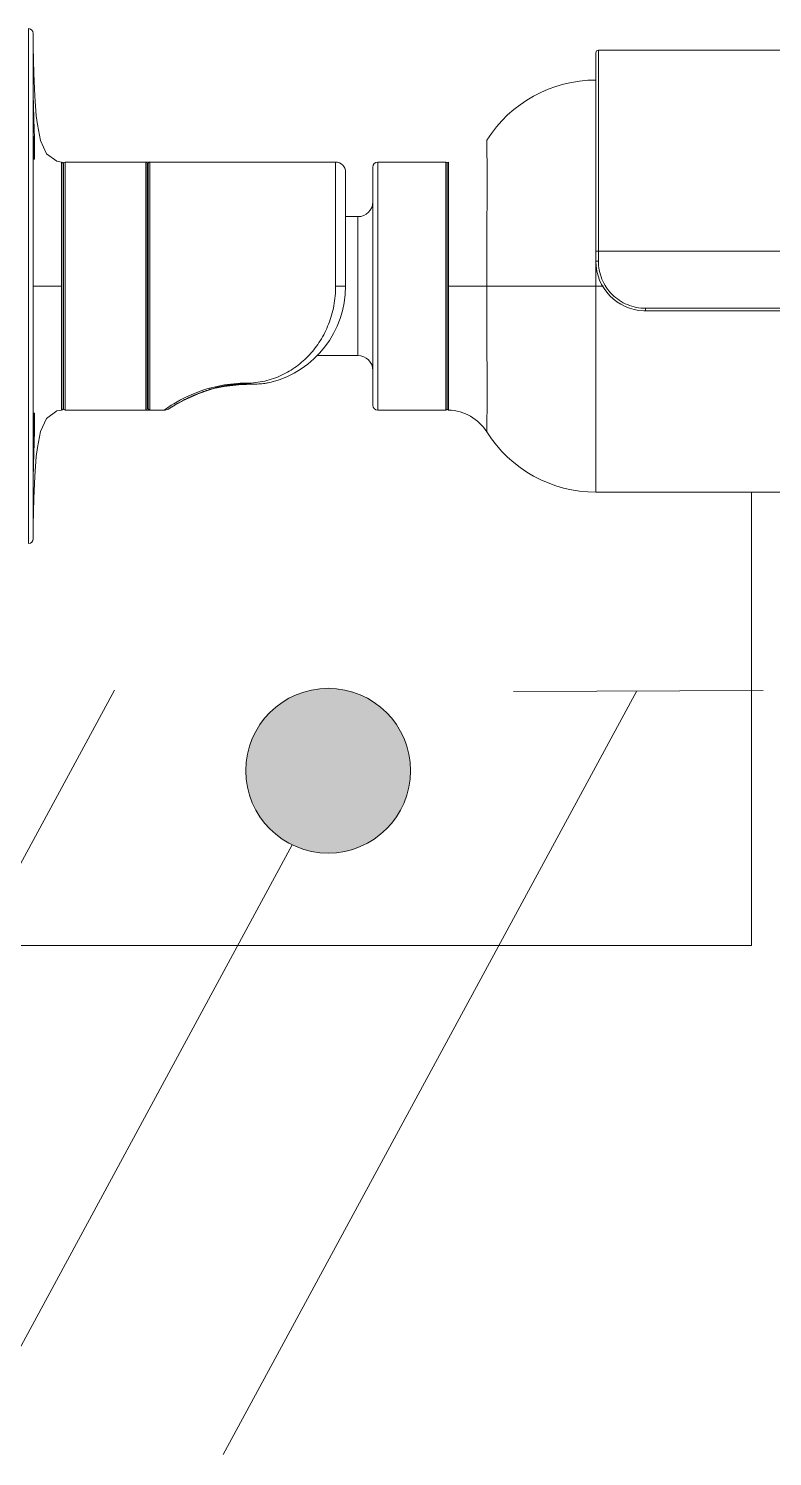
# Model space of a CAD drawing. Header units: metres. Extents: x 29 to 562, y -33 to 369.
# Drawn here: x 300.692 to 301.318, y 179.124 to 180.326 of the extents above; entities that cross this region are included whole.
import ezdxf

# ---------------------------------------------------------------- set-up
doc = ezdxf.new("R2010")
doc.units = ezdxf.units.M
doc.header["$LTSCALE"] = 2
for name, color, linetype, lineweight in [('001_Dark_1 10', 7, 'Continuous', 0), ('Alambrado', 7, 'Continuous', 9), ('Tuberia', 1, 'Continuous', 9)]:
    doc.layers.add(name, color=color, linetype=linetype, lineweight=lineweight)

# ---------------------------------------------------------------- blocks, each defined once
blk = doc.blocks.new('Camaras')
at = {"layer": '001_Dark_1 10'}
for p, q in [((0.002930855220711237, -0.01441303555466789), (0.002930855220711237, 0.01449371380735442)), ((0.003194748927853652, 4.033921410950825e-05), (0.003194543658764815, 0.01421699635480422)), ((0.003199347182885504, 0.01344530090656804), (0.003194654807828101, 0.01421632322123401)), ((0.03478950227292898, 0.01313639187097237), (0.03478950227497535, 0.001432317377947356)), ((0.03492868941998495, 0.01327557939131907), (0.03492872787660417, 0.001442225010094944)), ((0.04592447403786082, 0.01327557939131907), (0.03492868941998495, 0.01327557939131907)), ((0.003196083335183175, 0.01042863898666724), (0.003196067687383675, 0.01042725292577984)), ((0.003196098325361163, 0.01042993394415248), (0.003196083335183175, 0.01042863898666724)), ((0.003195448577969273, 0.009490058372108479), (0.003195065479133063, 0.009873996125264739)), ((0.003195074377799756, 0.01010351766737472), (0.003195071113736958, 0.01009779283836565)), ((0.00319527147428289, 0.01026277086802452), (0.003195640209980866, 0.01037010565946161)), ((0.003195365321630561, 0.009545944084123903), (0.003195383185754963, 0.009533412263380114)), ((0.003196191489109879, 0.009153388493558623), (0.003195448577969273, 0.009490058372108479)), ((0.003197491949833875, 0.008809798921816991), (0.003196191489109879, 0.009153388493558623)), ((0.003198102178203044, 0.008811806448846937), (0.003209811027602427, 0.008812196004925)), ((0.003199294493015259, 0.008507599238186003), (0.003199800992263135, 0.00844174585566293)), ((0.003208237745354836, 0.007796039383691777), (0.00320863214142264, 0.007776969000730105)), ((0.003194648668056743, 0.007190265576156207), (0.0031945436601859, -0.01413631779368529)), ((0.004789860079085884, 0.007002442581182322), (0.004789860073401542, -0.006921764484474124)), ((0.004896601442510473, 0.00638269289183313), (0.004868282078120956, 0.006923058554690442)), ((0.004868282078120956, 4.033912634326953e-05), (0.004868282078120956, 0.00692304655919429)), ((0.004896601831546832, -0.006819205658899818), (0.004896601809491585, 0.006899883906868354)), ((0.004980119084621037, 0.006999515671424206), (0.004980119084621037, -0.006918837418737667)), ((0.009513114629442043, 0.006999515671424206), (0.004980119084621037, 0.006999515671424206)), ((0.00951310026931651, -0.006918837418737667), (0.009513116366576924, 0.006999515671424206)), ((0.009513114971468895, 0.006999176595769541), (0.009917616138238827, 0.00699917659508742)), ((0.009596238242750132, 0.006924898248740874), (0.009596635170112222, 0.006915802952306649)), ((0.009652303518805638, 0.006915802944689631), (0.009596628169902033, 0.006915802944689631)), ((0.009596628654776396, -0.00683530369585128), (0.009596628654776396, 0.006916060396264356)), ((0.009652303513632887, 0.00691037304457609), (0.009652303513632887, -0.006829680950744432)), ((0.009735744663998958, 0.006993775693473481), (0.009735822456434562, -0.006913114949128385)), ((0.009930680662023406, 0.006999183623548788), (0.009845729382391255, 0.006998917639890578)), ((0.02017485183137069, 0.006999176434277388), (0.009930680659124391, 0.006999175562071969)), ((0.02017484467592112, 4.03391214547355e-05), (0.02017484467592112, 0.006998966018869623)), ((0.02073160041970823, 4.033926202851035e-05), (0.02073160041970823, 0.006442311691529312)), ((0.02226265903738067, 0.00672124729894108), (0.02226265903738067, -0.006640569046254541)), ((0.0225410333314926, 0.006999696479425666), (0.0225410333314926, -0.006919018226739126)), ((0.0225410333314926, 0.006999696479425666), (0.02635476116097379, 0.006999696479425666)), ((0.02635476116097379, -0.006919018226739126), (0.02635476116097379, 0.006999696479425666)), ((0.02643827344923011, 0.006916930843914315), (0.02643827344923011, -0.006836266254850898)), ((0.02643827344923011, -0.00650575736969472), (0.02643827344923011, 0.006916172018208044)), ((0.02651865646583929, -0.006920144785652838), (0.02651862534918337, 0.007000817839838192)), ((0.00963739559381338, 0.006123805974965535), (0.00963739559381338, -0.005498628643266557)), ((0.009652303513632887, 0.006108898045255273), (0.009637395593756537, 0.006123805974965535)), ((0.02142753842480261, 0.00393746156160546), (0.02073160041970823, 0.00393746156160546)), ((0.02142753614884896, -0.003856783308918921), (0.02142753566846523, 0.00393746156160546)), ((0.0752605580225918, 0.00200800640911325), (0.03492872787660417, 0.00200800640911325)), ((0.03478950227292898, -0.01152465537396097), (0.03478950227292898, 0.001432317377947356)), ((0.004789863058533683, 4.033912861700628e-05), (0.003194654807828101, 4.033913094758645e-05)), ((0.004868277018658773, 4.033912634326953e-05), (0.004868279526931474, -0.0001775687658494007)), ((0.02017485816247699, 4.035309765981765e-05), (0.02073160882332559, 4.031336962384557e-05)), ((0.02651866514509038, 4.033912662748662e-05), (0.03521958471986864, 4.033912634326953e-05)), ((0.004868282035147331, -0.006842369126076164), (0.004868279526931474, -0.0001775687658494007)), ((0.03747359758312996, -0.001349748265539574), (0.03757290311216366, -0.001351532323241145)), ((0.03757063700498975, -0.00120511769111431), (0.07239404629370938, -0.00120511769111431)), ((0.07239340424479224, -0.00135153234427321), (0.03757290311040151, -0.00135153234427321)), ((0.03757324521416194, -0.001205117691739588), (0.03757324521416194, -0.001351532344216366)), ((0.02142753900170646, -0.003856783308918921), (0.01913685408584342, -0.003856900991394241)), ((0.009637395636275414, -0.005498628588810561), (0.009651302843110443, -0.005491565568576107)), ((0.01353993808686482, -0.005667329551698685), (0.013749505738474, -0.005605668481251769)), ((0.013749505738474, -0.005605668481251769), (0.01488729869942063, -0.005482807707352322)), ((0.0148872887654079, -0.005482836819766135), (0.0148870447891909, -0.005466487231018391)), ((0.01516374836921841, -0.005406279772472544), (0.01516376068661884, -0.005481225218119334)), ((0.004896602887185963, -0.006301987073385362), (0.004868282035147331, -0.00684238112197022)), ((0.009596628654776396, -0.005772992809824018), (0.009600764177662313, -0.005725187210686045)), ((0.009652303513632887, -0.005772992780038066), (0.009596628654776396, -0.005772992780038066)), ((0.00959978028953401, -0.006158193981633531), (0.009596628654776396, -0.006116423617555711)), ((0.009596628654776396, -0.006116423614599853), (0.009652303513632887, -0.006116423614599853)), ((0.01097411239169332, -0.00674311291558638), (0.01156667033671965, -0.006402484123640306)), ((0.01156667033671965, -0.006402484123640306), (0.01241223722587392, -0.006022208291739162)), ((0.00951310026931651, -0.006918837418737667), (0.004980119084621037, -0.006918837418737667)), ((0.009916424629295761, -0.006918498237467929), (0.009513087632967654, -0.006918498237467929)), ((0.009596424307915186, -0.006842099684291725), (0.00959660675135865, -0.006835197224376088)), ((0.00959662148886764, -0.006835074069641678), (0.009652305539589179, -0.006835069672689542)), ((0.01076501481816194, -0.006874634314470995), (0.01078698018477553, -0.006862966364195699)), ((0.01085666704136656, -0.006815402912280888), (0.01076501681524178, -0.006874639053961573)), ((0.01076994626299665, -0.00687139136672954), (0.01076501681524178, -0.006874639053961573)), ((0.01088363311635021, -0.006798585719906214), (0.01078588532504909, -0.006861258770328504)), ((0.01088472552407893, -0.006800361505582941), (0.01097411239169332, -0.00674311291558638)), ((0.0225410333314926, -0.006919018226739126), (0.02635476116097379, -0.006919018226739126)), ((0.003200475806920622, -0.008731206984435858), (0.003209811029023513, -0.00873151791185478)), ((0.003195041949311417, -0.009901314536165273), (0.003195278510190747, -0.0095305000517385)), ((0.003195278510190747, -0.0095305000517385), (0.003195989625737639, -0.009146826163004107)), ((0.003194547116379454, -0.01410200307745413), (0.003194601365123617, -0.01037957128815492)), ((0.003195242590663838, -0.01016790176166182), (0.003195041949311417, -0.009901314536165273)), ((0.003195451832880281, -0.01024649065297467), (0.003195242590663838, -0.01016790176166182)), ((0.003195896122804243, -0.01032744023515875), (0.003195451832880281, -0.01024649065297467)), ((0.003196276586038493, -0.01036040879230882), (0.003195896122804243, -0.01032744023515875)), ((0.003196148788504161, -0.01035392018505377), (0.003196174152208187, -0.01035584450116289)), ((0.003196174152208187, -0.01035584450116289), (0.003196194668475982, -0.01035734166956104)), ((0.0497695084589509, -0.01152465537396097), (0.03478950227292898, -0.01152465537396097))]:
    blk.add_line(p, q, dxfattribs=at)
for points in [[(0.004789863058533683, 0.007001437379727804), (0.004516378494940909, 0.007043560200742149), (0.003936860337375947, 0.00746604175449761), (0.003608856789014681, 0.008207745056012072), (0.003425766791508522, 0.009105847520942234), (0.003363939671146454, 0.00960377936442569), (0.003276929615537938, 0.01070421972255531), (0.003225285638279729, 0.01196889718372063), (0.003199347182885504, 0.01344530090656804)], [(0.003195640209980866, 0.01037010565946161), (0.003196056500200939, 0.01042458171801286), (0.003196300752165371, 0.01044256431609369), (0.00319655298443422, 0.0104546329499442), (0.003196688326909225, 0.01045893375030005)], [(0.003195065479133063, 0.009873996125264739), (0.003195171667584873, 0.01020554125429385), (0.00319527147428289, 0.01026277086802452)], [(0.003236492292842286, 0.007190266180799654), (0.003235916432402064, 0.007193295219991569), (0.003232683111491497, 0.007216847874786936), (0.003228600808881765, 0.00725990284675504), (0.003224300001591018, 0.007322178345219754), (0.003219979486061675, 0.007405734329125835), (0.003215742727036286, 0.007513468868040718), (0.003211677420836168, 0.007648730963154549), (0.003207874088275275, 0.007815395617541299), (0.003204431772019234, 0.008017766818312566), (0.00320145573488162, 0.00826036674462216), (0.003199016680582645, 0.008547515629771851), (0.003197491951141274, 0.008809798921930678)], [(0.009711796813746787, 0.006990948044659717), (0.009673974234829075, 0.00696675463686347), (0.009652503714619343, 0.006916255961670004), (0.009652305115366744, 0.00691045150082914)], [(0.00975352080229186, 0.006996973456665501), (0.009739490403262607, 0.006996010150288612), (0.009711796813746787, 0.006990948044659717)], [(0.009845729382391255, 0.006998917639890578), (0.009791444093877999, 0.006998229807123835), (0.00975352080229186, 0.006996973456665501)], [(0.01078729310637527, -0.006862769294883719), (0.01082970427870578, -0.006835145473047533), (0.01114914153566815, -0.006636225907897142), (0.01181569707392782, -0.006276763372767391), (0.01226973913531992, -0.006071563510403166), (0.01331753105233702, -0.00570865339054194), (0.01439171995406241, -0.005509066137420859), (0.0148872891277847, -0.005482813090935679)], [(0.0148872887654079, -0.005482836819766135), (0.01497142810040941, -0.005482016564286596), (0.01508367335759431, -0.005481361759308356), (0.01516376784809381, -0.005481229808339094)], [(0.01496888933530727, -0.005482041314138542), (0.01508449115164012, -0.005481361396817874), (0.01516430862136531, -0.005481234553002423)], [(0.0151637606982149, -0.005481225243244126), (0.01566527514148675, -0.005471161275835357), (0.01614836484048965, -0.005429440625761117), (0.01654846192565174, -0.005352295338724389)], [(0.003194654808737596, -0.01413564465931927), (0.003199347185500301, -0.01336462237944147), (0.003225285644134601, -0.01188821871554069), (0.003276929625087632, -0.01062354130479548), (0.003363939683993067, -0.0095231009908332), (0.003425766806060437, -0.009025169167642844), (0.003608856806920357, -0.008127066740854616), (0.003936860356077432, -0.007385363475606255), (0.004516378500738938, -0.006962881946463995), (0.0047898630544978, -0.006920759127211795)], [(0.003203440329912155, -0.00800899676292488), (0.003207404932709323, -0.007758762060660729), (0.003211022795255758, -0.00759342608361635), (0.003214899906197388, -0.007457888425477677), (0.003218954251337891, -0.007348536385592297), (0.003221023134415191, -0.007302730821180603), (0.003225192293200507, -0.007227086174708575), (0.003229310217420789, -0.007170646547791648), (0.003233178494326694, -0.007131928371762797), (0.003236296056229548, -0.007110588046003841)], [(0.009652305120994242, -0.006829768855112661), (0.00965251164188885, -0.006835691069994709), (0.00967416671466026, -0.006886288437300436), (0.009711932415825686, -0.006910312757980819)], [(0.009711932415825686, -0.006910312757980819), (0.009739897401061626, -0.006915367889206436), (0.009754149950595092, -0.006916328156904683)], [(0.009754149950595092, -0.006916328156904683), (0.009792494798659845, -0.006917572926425919), (0.009847170654040838, -0.00691824973333155), (0.009916514338044635, -0.00691849855937221), (0.0105486425284198, -0.006918498129294903)], [(0.003195989625737639, -0.009146826163004107), (0.003197030840169646, -0.008832393249605275), (0.00319749195125496, -0.008729120680158076)], [(0.003196744771287285, -0.01037957131919143), (0.003196675567266993, -0.01037790597828803), (0.003196483140470718, -0.01037116088494372), (0.003196276586038493, -0.01036040879230882)]]:
    blk.add_lwpolyline(points, dxfattribs=at)
for centre, radius, start, end in [((0.002916173462494953, 0.0142157235350453), 0.0002783731061884331, 0.2619773766003065, 86.99183545054348), ((0.03492868941998495, 0.01313639224426311), 0.0001391871470614479, 90, 179.9995904714128), ((0.03478950227292898, 0.004364177854569107), 0.007241155772050146, 90.00000000032567, 147.7527814684252), ((0.2362623971698099, 0.009850635427682164), 0.2330672298671799, 180.0779841682782, 180.2558734902649), ((0.1150033280032403, 0.009325786801611002), 0.1118070272390861, 180.2644200625061, 180.4192859234184), ((0.0074836926381181, 0.007570603736922976), 0.0042667988616766, 183.3247344056375, 183.4891071311903), ((0.004784884687978774, 0.006919078583877081), 8.351233795451768e-05, 2.917839844944612, 86.58448290465634), ((0.004980114212514763, 0.006915912415621506), 8.351227832674389e-05, 90.0000241110675, 180.0000241110675), ((0.009513114630010477, 0.006916084275047751), 8.351172695077953e-05, 6.052793348228108, 90.00000000488534), ((0.009735719787045127, 0.006910339642075769), 8.341289828618057e-05, 135.7179071438045, 179.9775149176137), ((0.009735430721661942, 0.006910637936101693), 8.299768766023524e-05, 132.4026900421461, 135.7260040100733), ((0.009735821107199172, 0.006910225730706543), 8.356532196390298e-05, 90.0488548340922, 132.4097552612963), ((0.02017483735954784, 0.006442418546470208), 0.000556761353962009, 359.9978704932297, 89.99851119377291), ((0.0225410333314926, 0.006721322185313738), 0.0002783742941228959, 90, 180), ((0.02635476116097379, 0.00691618419116935), 8.351228823686875e-05, 0, 90), ((0.02652176009416962, 0.006917392244730536), 8.348856392683929e-05, 92.12718291853002, 180.6174440999113), ((0.009735815801889203, 0.006222226117955643), 0.0001391871470614479, 179.9974528937481, 224.9999810636176), ((0.02142759745123612, 0.004772575621331043), 0.0008351496760058467, 270, 359.997125675188), ((0.03757324521416194, 0.001432210596959749), 0.002783742941228958, 179.9978022028022, 267.9485861920442), ((0.01516411453724231, 4.033912634326953e-05), 0.005567485882457916, 284.397524236221, 1.396553571749433e-06), ((0.02142759822606877, -0.004691897620119789), 0.0008351499438019175, 0.002891576873397854, 90), ((0.00988481608243319, -0.005660454812954185), 0.000288187457274113, 144.1235061724544, 179.9740238408218), ((0.00987576146428637, -0.005773431871972434), 0.0002792439078030058, 143.2965403302959, 158.0375174373686), ((0.00991261120384479, -0.005692226101160713), 0.0003364871583280574, 140.7327054438301, 144.8759426472628), ((0.01489143833896378, -0.01083900767062573), 0.005372023442510806, 94.33985842427853, 95.87923934610407), ((0.01490710226789815, -0.01106497933650985), 0.005598532710291433, 90.20527072836907, 94.3247037655268), ((0.01517343855124409, -0.07971664414540669), 0.07425070924373359, 90.00747172642856, 90.22099727392474), ((0.009875554864606784, -0.006140574963836798), 0.0002789262106344694, 179.99559660796, 216.7824021205962), ((0.009875681654705204, -0.00577310073228432), 0.0002790461817710321, 158.0944464318275, 170.1136354560334), ((0.01596630025579771, -0.01474689789867512), 0.009434692367338184, 117.3675563040751, 120.5855994736341), ((0.0159298472987075, -0.01468561899488918), 0.009363515682871325, 115.4863080772726, 117.3418363468227), ((0.01613818185404625, -0.015121813332172), 0.00984690854329942, 113.715199302457, 115.4884535165036), ((0.0160451234586958, -0.01490981673796909), 0.009615386585762956, 112.7555223323049, 113.7155740236068), ((0.01526167118879584, -0.01263513123709004), 0.007208170006934355, 105.3010668875782, 106.3103851172215), ((0.0047848846428451, -0.006838400486998353), 8.351234034853661e-05, 273.4155441345032, 357.081703365248), ((0.004980114233546828, -0.006835234167539284), 8.351227863295561e-05, 179.9999759693776, 269.9999759697033), ((0.009513031216272338, -0.00683532710999657), 8.350966403023548e-05, 269.9514562177135, 355.3563695079081), ((0.009881222484523278, -0.006130421408414577), 0.000434296236292944, 229.0579999739079, 237.9313702004957), ((0.009735713773409316, -0.006829632483544401), 8.341012501011282e-05, 180.0335342957571, 224.0278589048357), ((0.009735419896912845, -0.006829936206798948), 8.298773836810128e-05, 224.0181026495416, 226.0808537678739), ((0.009735793726065367, -0.006829551844106163), 8.352390604884682e-05, 226.0790249063317, 270.0151451172159), ((0.01558393399949409, -0.01393351439159574), 0.008635249881768265, 123.6125885572414, 125.6694876160512), ((0.01694195257488218, -0.01631968719973997), 0.01128548270307728, 121.5738446666153, 122.6301198821961), ((0.01578790587950607, -0.01444858514562952), 0.009087112530818743, 120.5743425373216, 121.5517444310186), ((0.0225410333314926, -0.006640643932627199), 0.0002783742941228959, 180, 270), ((0.02635476116097379, -0.006835505938482811), 8.351228823686875e-05, 270, 0), ((0.02652175544562851, -0.006836713788544557), 8.348853188595802e-05, 179.3955444258466, 267.8727705759136), ((0.02643831852014955, -0.009552137423128215), 0.002633094303970239, 32.24721995779828, 88.25301162527556), ((0.08591847616349924, -0.009053426663712116), 0.08272162046990619, 179.276582257631, 179.7753743231612), ((0.2068841084737301, -0.009683857734700041), 0.2036888546144751, 179.7314404242294, 179.9347047046482), ((0.03478950227292898, -0.004283499601882568), 0.007241155772050146, 212.2472185315747, 269.9999999996743), ((0.002916173462494953, -0.01413504528235876), 0.0002783731061884331, 273.0081645550009, 359.738086108301)]:
    blk.add_arc(centre, radius, start, end, dxfattribs=at)
for points, knots in [([(0.003196067687383675, 0.01042725292577984), (0.003195869577268695, 0.01040947896601097), (0.003195169327625536, 0.01030156811086158), (0.003195127335061443, 0.01019365507764292), (0.003195074377799756, 0.01010351766737472)], [0, 0, 0, 0, 0.1647173918, 1, 1, 1, 1]), ([(0.003199796134254029, 0.01043261590100997), (0.003199315986194051, 0.01044614171203762), (0.003197050207234042, 0.01050105907276588), (0.003196267218697812, 0.01044434627263513), (0.003196098325361163, 0.01042993394415248)], [0, 0, 0, 0, 0.4842743943, 1, 1, 1, 1]), ([(0.003247117210150918, 0.008813529746561244), (0.003236267485306143, 0.009158996827096644), (0.003221678701152086, 0.009627977677354238), (0.003207061219882235, 0.01016770268833511), (0.003202305096806413, 0.01036193821292386), (0.003199796134254029, 0.01043261590100997)], [0, 0, 0, 0, 0.6401565641, 0.8690150917, 1, 1, 1, 1]), ([(0.003195071113736958, 0.01009779283836565), (0.003195049075202405, 0.01005793483702178), (0.003195013549714076, 0.00987398520655347), (0.003195162679844543, 0.009690035560282695), (0.003195365321630561, 0.009545944084123903)], [0, 0, 0, 0, 0.2166789262, 1, 1, 1, 1]), ([(0.003199800992263135, 0.00844174585566293), (0.003200263629707933, 0.008384208098192403), (0.00320220707902763, 0.00816896285445523), (0.003205028204831706, 0.007953721596692276), (0.003208237745354836, 0.007796039383691777)], [0, 0, 0, 0, 0.267309718, 1, 1, 1, 1]), ([(0.003209811027602427, 0.008812196004925), (0.003214521967322526, 0.008812353660090366), (0.003226949002907986, 0.008812903667291039), (0.00323942374490116, 0.008812778949248923), (0.003247116859881771, 0.008813529689660982)], [0, 0, 0, 0, 0.378806362, 1, 1, 1, 1]), ([(0.003257263675720878, 0.007179752830296593), (0.003261143896054364, 0.007206431039975314), (0.003266302330303006, 0.007275239779318099), (0.003271475519966316, 0.007400016149830435), (0.003273808267977074, 0.007566133341271097), (0.003273180894268535, 0.007855357706176846), (0.003263905018854985, 0.00827524963673909), (0.003253122669889308, 0.008626889091800649), (0.003247117210150918, 0.008813529746561244)], [0, 0, 0, 0, 0.0494776444, 0.1264665883, 0.2292482331, 0.3543226903, 0.6572814653, 1, 1, 1, 1]), ([(0.02866526780223921, 0.008227866385340121), (0.02866435450869176, 0.00823079100385371), (0.0286657763540461, 0.008214493117264965), (0.02866504086398436, 0.00820716596919624), (0.02866547476628512, 0.00818027822705858), (0.0286652595200394, 0.008141110479840563), (0.02866565148343625, 0.008077738544642443), (0.02866604937128159, 0.007998662596293116), (0.02866704883774673, 0.007859674236641467), (0.02866890344762396, 0.007646599688968081), (0.02867202131221802, 0.00734407284753047), (0.02867514302931795, 0.006979703356165601), (0.02867737557164673, 0.006551905011889403), (0.02867809994694426, 0.006057823932252404), (0.028677376690041, 0.005495967458244877), (0.02867480953796075, 0.004621196524880133), (0.0286685901189685, 0.003389682073958511), (0.02866494926456653, 0.001773619023566653), (0.02866526780223921, 0.0006347710589977851), (0.02866526780223921, 4.033912668433004e-05)], [0, 0, 0, 0, 0.0011226385, 0.0025176527, 0.0044611019, 0.0099712263, 0.0176088697, 0.0273286823, 0.03908041, 0.068473669, 0.1054442117, 0.1499173483, 0.2019924115, 0.2621926489, 0.3309531541, 0.4078609399, 0.5827170841, 0.782195369, 1, 1, 1, 1]), ([(0.00320863214142264, 0.007776969000730105), (0.003209581047826759, 0.00773180967834719), (0.003213196763795167, 0.007580494716847852), (0.00321791394230786, 0.007429166319667502), (0.003224075339119281, 0.007323150726023187)], [0, 0, 0, 0, 0.2984154571, 1, 1, 1, 1]), ([(0.00322480277145587, 0.007310931578189184), (0.00322669831047051, 0.007279855568555149), (0.003230442864150973, 0.007230357519148356), (0.003235766934892581, 0.007180773886801717), (0.003239855133813307, 0.007162662319473156)], [0, 0, 0, 0, 0.6264213047, 1, 1, 1, 1]), ([(0.003239855133813307, 0.007162662319473156), (0.003240483042247888, 0.007159880554951314), (0.003241692297251575, 0.007155116817131102), (0.003243628001712295, 0.007150002702047686), (0.003246010823033885, 0.00714615958005993), (0.003249644726281531, 0.00714753747209329), (0.003251256318719697, 0.007151978571215523), (0.003253501011499793, 0.007158505053808994), (0.003255439229519652, 0.007168197427432688), (0.003256655489792593, 0.007175571286239801), (0.003257263675720878, 0.007179752830296593)], [0, 0, 0, 0, 0.1597917063, 0.2673453783, 0.3274890592, 0.370691617, 0.4501926231, 0.5801769576, 0.7632308996, 1, 1, 1, 1]), ([(0.009930551005879806, 0.006998964814982855), (0.009917818802250622, 0.006998964083862802), (0.009892837686606981, 0.006998935946427309), (0.009856614621980953, 0.006998795181203832), (0.00982331186492047, 0.00699852771842302), (0.009794208742903265, 0.006998102386404526), (0.00977042019064811, 0.00699747907410142), (0.009754262293256488, 0.006996748107241046), (0.009744748162404449, 0.00699595211639803), (0.009740074275839561, 0.006995360129423034), (0.009737421060265206, 0.006994767738063956), (0.009735873430997799, 0.006994192145469924), (0.009735744663998958, 0.006993775693473481)], [0, 0, 0, 0, 0.1956451267, 0.3838667953, 0.556599843, 0.7074365714, 0.830987196, 0.9225963332, 0.9552028439, 0.9786534863, 0.9933018117, 1, 1, 1, 1]), ([(0.03492868941998495, 0.002008006376257754), (0.03491161053466385, 0.002008006376257754), (0.03488619998938702, 0.00200777862315249), (0.03485344361121179, 0.002006898508483346), (0.03483157374267876, 0.002006026404416161), (0.03481415240599972, 0.002004890967583606), (0.03480053992865351, 0.002003789022893443), (0.03479420830257141, 0.00200247647248375), (0.03478950224183563, 0.002001617444335579), (0.03478950227287214, 0.002000721873542943)], [0, 0, 0, 0, 0.3665132351, 0.5448592087, 0.7042609063, 0.8335392361, 0.9267116442, 0.9807810323, 1, 1, 1, 1]), ([(0.03478950227292898, 0.001432210585818439), (0.0347895022455873, 0.001433222022711789), (0.0347946965397341, 0.001433978584344686), (0.03480116332161742, 0.001435383394579048), (0.0348146667440119, 0.001436404585575701), (0.03483143226776519, 0.001437503472544677), (0.03485237234144734, 0.00143835024508121), (0.03488512840340263, 0.001439253928452899), (0.03491093368160136, 0.001439495088533249), (0.03492868941998495, 0.001439495088533249)], [0, 0, 0, 0, 0.0217069829, 0.0791539185, 0.1716900434, 0.2956926986, 0.4466520352, 0.6189346962, 1, 1, 1, 1]), ([(0.03757063700498975, -0.00120511769111431), (0.03722644519376672, -0.001204872087981812), (0.03653089516387809, -0.001065824826440576), (0.03565236887811807, -0.0004764179811047597), (0.03506463851766739, 0.000403085996737218), (0.03492846304595787, 0.001098462039777814), (0.03492872787660417, 0.001442225010094944)], [0, 0, 0, 0, 0.2501662681, 0.500220752, 0.7501454125, 1, 1, 1, 1]), ([(0.02017485179925416, 4.033938719771868e-05), (0.02017483377329654, -0.0003281968035651062), (0.02010670707335294, -0.001058051939736515), (0.01980837187511497, -0.002095700532237288), (0.01934100491934032, -0.00302889499451453), (0.01873051536432513, -0.003831416833435242), (0.01799691323543584, -0.004491272027365767), (0.01714848306448857, -0.004998438248748016), (0.01619268485836756, -0.005328965775930783), (0.0155102033189678, -0.00540632572133859), (0.01516375191687303, -0.005406254154507906)], [0, 0, 0, 0, 0.1347677243, 0.2662015159, 0.3926681052, 0.5142356838, 0.6328073184, 0.7513492311, 0.8733083232, 1, 1, 1, 1]), ([(0.02866526780218237, 4.033912668433004e-05), (0.02866526780223921, -0.0005540928055722816), (0.02866494926615815, -0.001692940756612415), (0.02866859011430734, -0.003309003861289739), (0.02867480954949997, -0.004540518171069152), (0.02867737667327219, -0.005415289350224839), (0.02867810000049076, -0.005977145213790891), (0.02867737540810822, -0.006471228179265154), (0.02867514351942191, -0.006899020846987014), (0.02867201987874068, -0.007263407043552661), (0.0286692930674235, -0.007528410905564442), (0.02866764927534859, -0.007709523921135997), (0.02866673212264459, -0.00782181183902253), (0.02866608037601281, -0.007917891030928104), (0.02866556478778648, -0.007997324169053854), (0.02866547997297175, -0.008059760716804476), (0.02866505087195037, -0.008100891246243691), (0.02866549078709113, -0.0081251171527299), (0.0286646791528824, -0.008137157178708776), (0.02866626556897245, -0.00814429124463345), (0.02866526780223921, -0.008147188132653582)], [0, 0, 0, 0, 0.2178046302, 0.4172829144, 0.592139058, 0.6690468436, 0.7378073485, 0.7980075857, 0.8500826487, 0.8945557852, 0.9315263277, 0.9471874317, 0.9609195901, 0.9726713178, 0.9823911303, 0.9900287737, 0.9955388981, 0.9974823473, 0.9988773615, 1, 1, 1, 1]), ([(0.00963739559381338, -0.005498628662934379), (0.009630765713666278, -0.005510742031191285), (0.009607440313459392, -0.005561622616625073), (0.009596628654776396, -0.005618231552574571), (0.009596628654776396, -0.005660324157560126)], [0, 0, 0, 0, 0.247023573, 1, 1, 1, 1]), ([(0.01516375188583652, -0.005406341646477131), (0.01492596409838143, -0.005406343933231028), (0.01445347290933796, -0.005427847512322614), (0.01376011973235336, -0.00552586907608088), (0.0130996097817615, -0.005677594031766375), (0.01248995389221363, -0.005876371804077962), (0.01194572859651544, -0.006099490614843717), (0.0114825774851397, -0.006330555207028965), (0.01110994236779561, -0.006543800516311649), (0.01089525865904761, -0.006681162596663626), (0.01080367953147743, -0.006742081450823889)], [0, 0, 0, 0, 0.1542274536, 0.3062260351, 0.4536002968, 0.5932052006, 0.7216641724, 0.8347456784, 0.9286611472, 1, 1, 1, 1]), ([(0.01434117065531382, -0.005495241082968505), (0.01425627604044166, -0.005503985936144318), (0.01392550129531855, -0.005545989930027417), (0.01359871557912129, -0.005617042711975273), (0.01335949992068208, -0.005682472801964877)], [0, 0, 0, 0, 0.2560215103, 1, 1, 1, 1]), ([(0.01654846391375031, -0.005352302618433669), (0.01643618582039608, -0.005381131067139222), (0.01620767190337347, -0.005424439777328871), (0.01586063336299048, -0.005454897158102767), (0.01551231952385024, -0.005466248635599413), (0.01527995077611877, -0.005464600586577717), (0.01516374761115458, -0.005465935224975738)], [0, 0, 0, 0, 0.2496662397, 0.4995660824, 0.749707409, 1, 1, 1, 1]), ([(0.01323732387055543, -0.005717058327348923), (0.01315579192180394, -0.005740910262687748), (0.0128476247028857, -0.005836925641148127), (0.01254517491872775, -0.005950882494602183), (0.01232589342515666, -0.006042856314564915)], [0, 0, 0, 0, 0.2632141422, 1, 1, 1, 1]), ([(0.003247117206342409, -0.00873285161500803), (0.003250146247751218, -0.008639983146537134), (0.003255789265722342, -0.008456861368671298), (0.00326352666195362, -0.008188513211649706), (0.003269591753678469, -0.007935438406747153), (0.003273218784670462, -0.007704947765574843), (0.003273873324530996, -0.007503329295929007), (0.003272055207446556, -0.007356057283431028), (0.003268934014954539, -0.007256775779495683), (0.003266132552710133, -0.007197749132018316), (0.003262845242659296, -0.007149543817860149), (0.00325964072970919, -0.007116279402367809), (0.003256758315615116, -0.007095229333771158), (0.003254745762490074, -0.00708380566615574), (0.003252704028511744, -0.007075033357665461), (0.003250719252207546, -0.007069687664596813), (0.003248556287701376, -0.007065660287395303), (0.003244833185817697, -0.00706651944167902), (0.003243120870081384, -0.007070879524434304), (0.003240862873838068, -0.007077077861396219), (0.003238839126538551, -0.007086518201703029), (0.003235665264242016, -0.007104575102943045), (0.00323211405333268, -0.007134363783535491), (0.00322817636435957, -0.007178386672450188), (0.003224450004381652, -0.007233490974925871), (0.003220937286755543, -0.007299510022647837), (0.003217687366031896, -0.007375955880007723), (0.00321467303871259, -0.007461862342182712), (0.003210809947063353, -0.007592993492806954), (0.00320676014325727, -0.007776281273407903), (0.003204496597675188, -0.00792807528679873), (0.003203449198224462, -0.008009009457424554)], [0, 0, 0, 0, 0.1065402136, 0.2100680456, 0.3078171362, 0.3967990453, 0.4743775722, 0.5389892702, 0.5656627501, 0.5882654274, 0.6067456888, 0.6210485941, 0.6265989304, 0.6310618097, 0.6344285309, 0.6367106099, 0.6380049842, 0.638866505, 0.6404120008, 0.6429800293, 0.6466290758, 0.6513644857, 0.66405762, 0.6809658759, 0.7020623003, 0.7273723663, 0.7567722878, 0.7897925098, 0.8259336117, 0.9071925844, 1, 1, 1, 1]), ([(0.009735822456434562, -0.006913114949128385), (0.00973592856888672, -0.006913531911067139), (0.009737506699934784, -0.006914110548137842), (0.009740143433816684, -0.006914692337346651), (0.00974485492599797, -0.006915284856717108), (0.009754387184386815, -0.006916075877171579), (0.009770568470969465, -0.006916806376324303), (0.009794358725969232, -0.006917426748344724), (0.00982344766720189, -0.006917850883866095), (0.009856716644776498, -0.006918117249284705), (0.009892892337688863, -0.006918258042873049), (0.0099178374836697, -0.006918286244086858), (0.009930550894125645, -0.006918286659328032)], [0, 0, 0, 0, 0.0066139641, 0.021341314, 0.0449509585, 0.0776997076, 0.1694669431, 0.2930849014, 0.4439079453, 0.6165327804, 0.8045657765, 1, 1, 1, 1]), ([(0.003200108824955805, -0.01034339515555871), (0.003202588552198904, -0.01027012346034439), (0.003207420176295273, -0.01007358725249219), (0.00322198374249183, -0.009536709811328592), (0.003236458136882447, -0.00907316956764248), (0.003247117206342409, -0.00873285161500803)], [0, 0, 0, 0, 0.1365048955, 0.3660409608, 1, 1, 1, 1]), ([(0.003209811029023513, -0.00873151791185478), (0.003214521966242501, -0.008731675567474895), (0.00322694899881526, -0.008732225583827358), (0.003239423742286363, -0.008732100835146639), (0.003247116854652177, -0.00873285160568571)], [0, 0, 0, 0, 0.378806227, 1, 1, 1, 1]), ([(0.003195386127572419, -0.009451730322638241), (0.003195103916596054, -0.00964569156914763), (0.003195356584171805, -0.009946415848247625), (0.00319477141022162, -0.0102471599480225), (0.003196148788504161, -0.01035392018505377)], [0, 0, 0, 0, 0.6449675184, 1, 1, 1, 1]), ([(0.003196194668475982, -0.01035734166956104), (0.003196352921463586, -0.01036869068647661), (0.003197903955481252, -0.01041867958005582), (0.00319956733392246, -0.01035939528875929), (0.003200108824955805, -0.01034339515555871)], [0, 0, 0, 0, 0.4148524666, 1, 1, 1, 1])]:
    blk.add_open_spline(points, degree=3, knots=knots, dxfattribs=at)
for points in [[(0.00965188127725014, -0.006282882160377312), (0.009624935037493287, -0.006246786901641599), (0.009606560961515243, -0.006202724600285592), (0.00959979517483589, -0.006158191560047044)], [(0.01054864244389364, -0.006918444919193689), (0.01062224418041069, -0.00691843493237343), (0.01069723661021271, -0.006903218601593153), (0.01076505464806132, -0.0068746191356297)]]:
    blk.add_open_spline(points, degree=3, dxfattribs=at)

msp = doc.modelspace()

# ---------------------------------------------------------------- hatches: boundary and pattern name
at = {"layer": 'Alambrado', "linetype": 'ByBlock'}
h = msp.add_hatch(color=256, dxfattribs=at)
h.dxf.hatch_style = 1
edge = h.paths.add_edge_path()
edge.add_arc((300.9442767456259, 179.7011623628912), 0.06936553357840357, 0, 360)

# ---------------------------------------------------------------- linework, layer by layer
for points in [[(300.7642955132557, 179.7690381277556), (300.4147699065039, 179.1238944691969)], [(301.1003740232343, 179.7678863699008), (301.3105462405605, 179.76869405241)], [(301.2041242549107, 179.7682850774395), (300.8559251357315, 179.1255898091759)], [(300.9138640421695, 179.6388194024458), (300.6353475211256, 179.1247421391944)]]:
    msp.add_lwpolyline(points, dxfattribs=at)
msp.add_circle((300.9442767456259, 179.7011623628912), 0.06936553357840357, dxfattribs=at)
at = {"layer": 'Tuberia'}
for p, q in [((301.3007606344272, 179.5539034444932), (301.3007606344272, 179.935680481675)), ((300.4935544220892, 179.5539034444932), (301.3007606344272, 179.5539034444932))]:
    msp.add_line(p, q, dxfattribs=at)

# ---------------------------------------------------------------- block references
at = {"layer": 'Tuberia', "xscale": 15, "yscale": 15, "zscale": 15}
msp.add_blockref('Camaras', (300.6479485712737, 180.1085503122844), dxfattribs=at)

doc.saveas('drawing.dxf')
